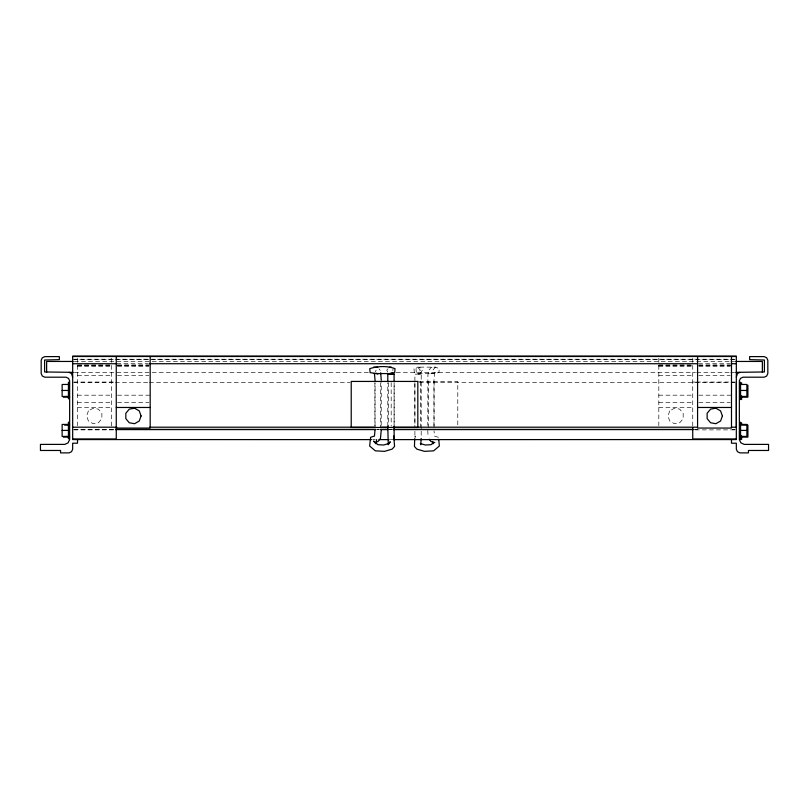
<?xml version="1.0" encoding="UTF-8"?>
<svg xmlns="http://www.w3.org/2000/svg" width="809" height="809" viewBox="0 0 809 809"><rect width="100%" height="100%" fill="white"/><g stroke="black" fill="none" stroke-linecap="round" stroke-linejoin="round"><path stroke-width="0.61" stroke-dasharray="4.04 3.03" d="M375.052 425.959L375.073 383.041M381.221 425.362L381.251 382.687M387.784 426.242L387.794 382.849M394.084 425.19L394.094 382.879M414.906 431.197L414.875 437.8M421.206 431.207L421.155 438.599M392.85 370.765L393.002 368.783M415.057 437.962L415.26 435.99L414.936 436.729M420.174 373.687L422.258 370.289L419.679 367.256L417.697 367.134L413.986 368.661L414.289 372.636L420.174 373.687L416.311 372.757L415.998 368.783L419.679 367.256M375.123 371.867L376.185 370.168M388.027 368.773L386.742 370.289L387.784 371.988M421.216 428.719L421.206 374.173L414.906 374.162L414.916 425.19M72.668 359.226L736.332 359.226M73.932 359.641L735.068 359.641M74.398 361.451L695.467 361.451M696.731 361.451L729.546 361.451M730.81 361.451L734.602 361.451M116.83 363.726L148.371 363.726M698.48 363.726L730.021 363.726M77.512 365.092L111.42 365.092M117.527 365.092L150.181 365.092M658.819 365.092L692.737 365.092M698.834 365.092L731.488 365.092M77.512 365.132L111.42 365.132M117.527 365.132L148.917 365.132M658.819 365.132L692.737 365.132M698.834 365.132L730.234 365.132M77.512 365.587L111.42 365.587M117.527 365.587L148.917 365.587M658.819 365.587L692.737 365.587M698.834 365.587L730.234 365.587M77.512 366.295L111.42 366.295M117.527 366.295L148.917 366.295M658.819 366.295L692.737 366.295M698.834 366.295L730.234 366.295M74.398 372.352L368.52 372.352M396.299 372.352L695.467 372.352M696.731 372.352L729.546 372.352M730.81 372.352L734.602 372.352M77.512 375.386L111.42 375.386M117.527 375.386L148.917 375.386M658.819 375.386L692.737 375.386M698.834 375.386L730.234 375.386M419.375 381.433L457.783 381.433L457.783 426.212M73.912 382.04L113.776 382.04M692.737 382.04L695.224 382.04M696.468 382.04L735.088 382.04M73.7 382.687L114.079 382.687M115.343 382.687L148.148 382.687M149.412 382.687L350.024 382.687M419.416 382.687L729.799 382.687M731.063 382.687L734.845 382.687M77.512 395.186L111.42 395.186M117.527 395.186L150.181 395.186M658.819 395.186L692.737 395.186M698.834 395.186L731.488 395.186M77.512 402.629L111.42 402.629M117.527 402.629L148.917 402.629M658.819 402.629L692.737 402.629M698.834 402.629L730.234 402.629M77.512 407.473L111.42 407.473M658.819 407.473L692.737 407.473M73.932 429.397L114.302 429.397M376.741 429.397L379.269 429.397M389.362 429.397L391.88 429.397M694.698 429.397L697.216 429.397M732.549 429.397L735.068 429.397M73.932 429.599L114.302 429.599M376.741 429.599L379.269 429.599M389.362 429.599L391.88 429.599M694.698 429.599L697.216 429.599M732.549 429.599L735.068 429.599M73.912 429.882L113.776 429.882M695.224 429.882L735.088 429.882M372.727 439.611L375.255 439.611M390.393 439.611L392.921 439.611M418.566 374.162L421.206 374.173M438.387 437.264L434.554 436.112L434.008 430.873M379.037 368.864L380.291 370.38M427.779 430.388L428.052 436.162M433.948 425.959L433.927 380.513L434.706 372.848L430.873 373.778L438.913 372.625L439.226 368.651L435.454 367.134L417.697 367.134L420.306 370.168L418.202 373.566L434.949 373.566L432.815 370.168L435.454 367.134L431.217 367.357L428.709 370.38L427.921 375.143L427.779 425.362M692.737 358.316L692.737 428.062M658.819 358.316L658.819 425.645M434.099 381.433L434.099 427.455M428.477 381.433L428.477 427.455M420.488 381.433L420.488 427.455M414.865 382.677L414.865 427.455M394.135 382.677L394.135 427.455M391.182 382.677L391.182 426.212M388.512 382.677L388.512 427.455M380.523 382.677L380.523 427.455M374.901 382.677L374.901 426.212M111.42 358.316L111.42 428.062M77.512 358.316L77.512 425.645M88.434 410.891L86.593 415.957L88.434 421.014L93.106 423.704L98.405 422.773L101.863 418.647L101.863 413.257L98.405 409.132L93.106 408.201L88.434 410.891M669.751 410.891L667.91 415.957L669.751 421.014L674.413 423.704L679.712 422.773L683.17 418.647L683.17 413.257L679.712 409.132L674.413 408.201L669.751 410.891"/><path stroke-width="1.21" d="M387.784 426.242L388.259 444.707L390.272 441.744L388.654 443.544L383.648 445.011L377.955 444.697L373.637 441.057L375.174 442.907M387.794 381.605L387.794 374.173L394.094 374.162L394.094 381.636M394.084 426.434L394.145 439.944L393.74 435.99L394.57 446.437L392.143 449.126L384.538 451.351L375.366 450.846L369.652 446.032L370.613 437.264L374.446 436.112L375.052 429.751M736.332 426.404L736.332 382.04M420.741 444.707L421.155 438.599M381.221 430.388L380.473 438.448L377.995 441.512L376.094 442.088M414.734 438.711L414.43 446.437L416.857 449.126L424.462 451.351L433.634 450.846L439.348 446.032L438.731 439.327M375.942 443.828L376.65 439.6M736.332 377.196L737.484 373.505L739.962 372.352M433.634 442.513L431.045 444.697L425.352 445.011L420.346 443.544M390.798 373.566L394.711 372.636L395.014 368.661C387.248 365.648 377.55 366.083 369.774 368.651L370.087 372.625L378.127 373.778L376.205 373.313M388.826 373.687L392.689 372.757M389.321 367.256L391.303 367.134M394.094 374.162L387.794 374.173M68.431 384.447L62.131 384.467L62.131 396.461L68.431 396.43M62.131 390.464L68.431 390.444M63.345 397.158L69.645 397.138M68.431 424.412L62.131 424.432L62.131 436.425L68.431 436.395M64.609 425.129L69.645 425.109M62.131 430.428L68.431 430.408M63.345 437.123L69.645 437.103M72.668 356.506L736.332 356.506M73.144 361.451L46.629 361.451L46.629 372.352M735.856 361.451L762.371 361.451L762.371 372.352M72.668 363.726L116.83 363.726M149.635 363.726L697.216 363.726M731.285 363.726L736.332 363.726M73.144 372.352L44.596 371.968L44.596 360.025L59.35 359.641L59.35 356.607L44.819 356.607L42.331 357.76L41.178 360.248L41.178 373.566L42.331 376.043L44.819 377.196L66.004 377.196L68.492 378.349L69.645 380.837L69.645 439.55L68.108 442.857L64.801 444.394L40.45 444.394L40.45 450.471L60.554 450.471L60.554 452.888L69.038 452.888L71.516 451.735L72.668 449.258L72.668 443.201L77.512 443.201L77.512 439.57M735.856 372.352L764.404 371.968L764.404 360.025L749.65 359.641L749.65 356.607L764.181 356.607L766.669 357.76L767.822 360.248L767.822 373.566L766.669 376.043L764.181 377.196L742.996 377.196L740.508 378.349L739.355 380.837L739.355 439.55L740.892 442.857L744.199 444.394L768.55 444.394L768.55 450.471L748.446 450.471L748.446 452.888L739.962 452.888L737.484 451.735L736.332 449.258L736.332 443.201L731.488 443.201L731.488 439.57M374.051 373.566L388.593 373.566M116.263 407.473L150.181 407.473M697.58 407.473L731.488 407.473M72.668 427.192L116.83 427.192M149.635 427.192L375.477 427.192M380.523 427.192L388.098 427.192M393.144 427.192L697.216 427.192M731.285 427.192L736.332 427.192M116.263 428.062L150.181 428.062L150.181 356.607M115.566 429.397L375.477 429.397M380.523 429.397L388.098 429.397M393.144 429.397L693.434 429.397M115.566 429.599L375.477 429.599M380.523 429.599L388.098 429.599M393.144 429.599L693.434 429.599M72.668 438.963L116.263 438.963L116.263 356.607M736.332 438.963L692.737 438.963L692.737 427.577M371.473 439.611L72.668 439.57L72.668 356.112L736.332 356.112L736.332 439.57L394.185 439.611M379.037 439.611L389.129 439.611M740.569 384.447L746.869 384.467L746.869 396.461L740.569 396.43M740.569 390.444L746.869 390.464M741.61 397.138L747.9 397.158L747.9 385.175M740.569 424.412L746.869 424.432L746.869 436.425L740.569 436.395M741.61 425.109L747.9 425.14L747.9 437.123L741.61 437.103M740.569 430.408L746.869 430.428M373.546 367.134L377.783 367.357M434.817 442.665L431.005 441.512L429.154 439.216M69.038 372.352L71.516 373.505L72.668 377.196M432.704 441.714L433.058 443.828M380.685 372.767L381.251 380.179M374.456 373.839L375.073 380.513M741.61 382.869L741.61 384.467M741.61 395.894L741.61 399.575M741.61 422.834L741.61 424.432M741.61 435.859L741.61 439.55M740.569 382.161L740.569 398.877M740.569 422.126L740.569 438.842M740.397 382.869L740.397 384.467M740.397 395.894L740.397 399.575M740.397 422.834L740.397 424.432M740.397 435.859L740.397 439.55M731.488 356.607L731.488 428.062L697.58 428.062L697.58 356.607M68.431 382.161L68.431 398.877M68.431 422.126L68.431 438.842M141.09 415.957L139.249 421.014L134.587 423.704L129.288 422.773L125.83 418.647L125.83 413.257L129.288 409.132L134.587 408.201L139.249 410.891L141.09 415.957M722.407 415.957L720.566 421.014L715.894 423.704L710.595 422.773L707.137 418.647L707.137 413.257L710.595 409.132L715.894 408.201L720.566 410.891L722.407 415.957M417.818 381.433L351.217 381.433L351.217 427.455L417.818 427.455L417.818 381.433"/></g></svg>
